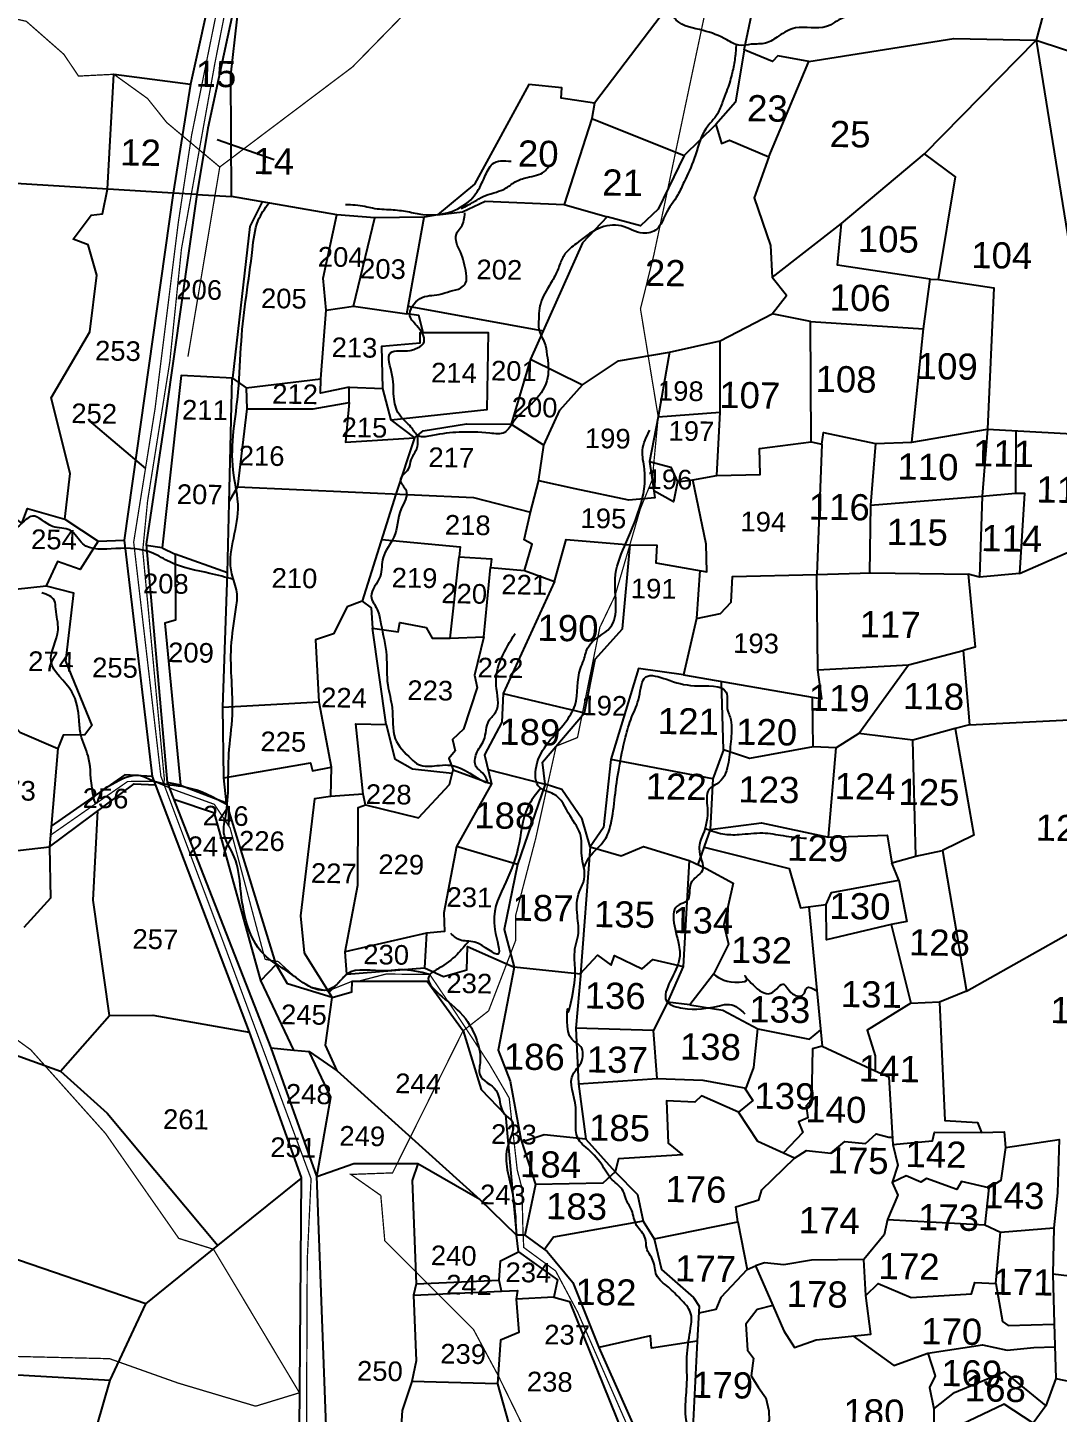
# Model space of a CAD drawing. Header units: feet. Extents: x 793020 to 798207, y 1563925 to 1571484.
# Drawn here: x 794729 to 795535, y 1568240 to 1569325 of the extents above; entities that cross this region are included whole.
import ezdxf
from ezdxf.enums import TextEntityAlignment as Align

# ---------------------------------------------------------------- set-up
doc = ezdxf.new("R2010")
doc.units = ezdxf.units.FT
doc.header["$LTSCALE"] = 15
doc.header["$MEASUREMENT"] = 0
doc.linetypes.add('HIDDEN2', pattern=[0.1875, 0.125, -0.0625])
for name, color, linetype in [('PLOT', 7, 'Continuous'), ('PLOT NO', 7, 'Continuous'), ('ROADS', 6, 'Continuous'), ('TANKS-STREAM', 4, 'Continuous'), ('text2', 7, 'Continuous')]:
    doc.layers.add(name, color=color, linetype=linetype)
doc.styles.get("Standard").update_dxf_attribs({"font": 'arial.ttf'})
doc.linetypes.add('DOTS', pattern='A,1e-06,-3,["●",Standard,S=3,R=0,X=-1.25,Y=-1.25],-3', length=6.000001)

msp = doc.modelspace()

# ---------------------------------------------------------------- linework, layer by layer
at = {"layer": 'PLOT', "lineweight": -2}
for points in [[(795578.1, 1569600.7), (795566.3, 1569511.1), (795555.8, 1569452.1), (795518.6, 1569314.9)], [(794928.4, 1569526.7), (794979.5, 1569537.6), (795241.4, 1569567.8), (795298.2, 1569573.5), (795240.7, 1569403.3), (795225, 1569334.2), (795172.8, 1569265.7), (795146.6, 1569269.6), (795147.3, 1569277.7), (795121.3, 1569280.2), (795078.8, 1569202.1), (795050, 1569178.2), (795039.4, 1569176.3), (795000.7, 1569175.9), (794971.2, 1569178.2), (794888.6, 1569192.4)], [(795290.1, 1569307.3), (795346.6, 1569575.5)], [(794611.8, 1569397.2), (794653.7, 1569412.5), (794825.7, 1569491.9), (794867.5, 1569510.4), (794909.9, 1569522), (794856.4, 1569280.5), (794842.9, 1569195), (794659.7, 1569206.4), (794582.9, 1569181.9)], [(794928.4, 1569526.7), (794898, 1569375.4), (794870.1, 1569246.1), (794861.4, 1569194.1), (794842.9, 1569195)], [(794861.4, 1569194.1), (794888.6, 1569192.4), (794888.2, 1569287.4), (794898, 1569375.4)], [(795340.6, 1569298.2), (795454.1, 1569316.1), (795518.6, 1569314.9)], [(795050, 1569178.2), (795069.4, 1569180.5), (795087.1, 1569188.9), (795149, 1569186.3), (795182.8, 1569176.6), (795163.3, 1569156.2), (795132.5, 1569087.4), (795122.6, 1569065.1), (795163.5, 1569044.9), (795191.7, 1569063.7), (795231.5, 1569070.5), (795271.3, 1569079.4), (795311.9, 1569100.7), (795323.1, 1569115.1), (795312, 1569129.1), (795366.2, 1569171.4), (795431.3, 1569225.9), (795518.6, 1569314.9), (795667.6, 1569265.9)], [(795242.9, 1569224.6), (795267.9, 1569248.9), (795272.3, 1569233.9), (795278.5, 1569236.6), (795309.4, 1569223.6), (795340.6, 1569298.2), (795316.4, 1569302.7), (795312.1, 1569298.3), (795290.1, 1569307.3), (795283.2, 1569266.3), (795267.9, 1569248.9)], [(795518.6, 1569314.9), (795551.9, 1569107.7), (795570.5, 1569005.3), (795585.5, 1568932.2), (795640.5, 1568933.3), (795649, 1568787.8), (795667.9, 1568685.1), (795673.8, 1568539.3), (795685.4, 1568474.8), (795729.5, 1568457.4), (795740.8, 1568327.1), (795745.6, 1568278.9), (795741.9, 1568236.8), (795732.8, 1568234.4), (795718.4, 1568185.7), (795749, 1568155.8), (795762.7, 1568147)], [(794791.5, 1569198.2), (794796.5, 1569288.2), (794856.4, 1569280.5)], [(795172.8, 1569265.7), (795170.6, 1569253.6), (795149, 1569186.3)], [(795170.6, 1569253.6), (795242.9, 1569224.6), (795222.6, 1569182.6), (795208.8, 1569169.5), (795182.8, 1569176.6)], [(795309.4, 1569223.6), (795297.8, 1569191.5), (795310.5, 1569154), (795312, 1569129.1)], [(795435.6, 1569127.8), (795442.1, 1569127.6), (795455.4, 1569207.9), (795431.3, 1569225.9)], [(794502, 1568965.9), (794555.4, 1568929), (794693.7, 1568959.7), (794724.4, 1568936.5), (794728.9, 1568948.3), (794758.2, 1568939.7), (794762.2, 1568975.5), (794747.4, 1569034.9), (794777.6, 1569086.6), (794783.1, 1569130.8), (794776.4, 1569154.7), (794764.5, 1569159), (794778.8, 1569178), (794787.6, 1569178.8), (794791.5, 1569198.2)], [(794842.9, 1569195), (794804.6, 1568923.3), (794826.6, 1568738.4), (794902.4, 1568538.1), (794943.2, 1568424.3), (794941.6, 1568226.4), (794960, 1568093.8), (795025.3, 1568083.9), (795059, 1568064), (795106.7, 1568056.7)], [(794912.5, 1569188.3), (794902.9, 1569169), (794889.3, 1569050.3), (794849.1, 1569052.3), (794834.4, 1568917.4), (794821.7, 1568919.3)], [(794861.4, 1569194.1), (794837.3, 1569023.1), (794821.9, 1568920.3), (794838.3, 1568733.5), (794919.5, 1568525.8), (794955.1, 1568425.4), (794964.1, 1568187.6), (794967.7, 1568092.7)], [(794900.2, 1569042.6), (794958.6, 1569049.8), (794962.6, 1569103.4), (794960.3, 1569128.6), (794971.2, 1569178.2)], [(794962.6, 1569103.4), (794984.1, 1569106.5), (795000.7, 1569175.9)], [(794984.1, 1569106.5), (795025.9, 1569100.6), (795039.4, 1569176.3)], [(795341.9, 1569094.7), (795430.5, 1569088.8), (795435.6, 1569127.8), (795363.1, 1569138.7), (795366.2, 1569171.4)], [(795442.1, 1569127.6), (795485.5, 1569121), (795480.4, 1569010.2), (795570.5, 1569005.3)], [(795038.7, 1569085.9), (795035.2, 1569099.3), (795025.9, 1569100.6)], [(795027, 1569106.7), (795132.5, 1569087.4)], [(795268.7, 1568974.1), (795302.4, 1568974.9), (795302.1, 1568995.1), (795342.4, 1569000.3), (795341.9, 1569094.7), (795311.9, 1569100.7)], [(795342.4, 1569000.3), (795350.8, 1568998.5), (795352.2, 1569007.7), (795392.8, 1568999.1), (795421.3, 1569000.2), (795430.5, 1569088.8)], [(794980.8, 1569043.2), (795007.2, 1569042.2), (795006.4, 1569075.4), (795036.3, 1569078), (795036.2, 1569085.9), (795089.5, 1569086), (795088.5, 1569025.4), (795013.7, 1569017.4), (795007.2, 1569042.2)], [(795118, 1568899.5), (795141.4, 1568890.9), (795150.6, 1568923.9), (795200.8, 1568919.8), (795221.5, 1568919.5), (795220.8, 1568905.6), (795260.8, 1568898.7), (795260.3, 1568920.2), (795249.7, 1568970.6), (795268.7, 1568974.1), (795271.1, 1569023.5), (795271.3, 1569079.4)], [(795231.5, 1569070.5), (795222.7, 1569019.9), (795271.1, 1569023.5)], [(795122.6, 1569065.1), (795107.6, 1569014.2)], [(794885.5, 1568897.8), (794887, 1568963.7), (794889, 1569050.3)], [(794889.3, 1569050.3), (794900.2, 1569042.6), (794900.6, 1569026.3), (794893.3, 1568965.1), (794886.8, 1568953.9)], [(794893.3, 1568965.1), (795078.2, 1568956.7), (795122.7, 1568945.2), (795129, 1568969.4), (795133.1, 1568997.9), (795145.6, 1569025.3), (795163.5, 1569044.9)], [(794900.6, 1569026.3), (794952.6, 1569026.2), (794980.8, 1569031.1), (794980.8, 1569043.2), (794958.4, 1569038.5), (794958.6, 1569049.8)], [(794980.8, 1569031.1), (794977.9, 1569000.1), (795031.8, 1569003.6), (795038.6, 1569009), (795072.5, 1569014.5), (795107.6, 1569014.2), (795133.1, 1568997.9)], [(795013.7, 1569017.4), (795031.8, 1569003.6)], [(795222.7, 1569019.9), (795216, 1568984.9), (795220.1, 1568956.5), (795199.8, 1568954.7), (795157.6, 1568963.7), (795129.1, 1568969.8)], [(795031.8, 1569003.6), (795017.3, 1568959.5)], [(795421.3, 1569000.2), (795480.4, 1569010.2)], [(795480.4, 1569010.2), (795476.4, 1568957.8), (795474.2, 1568894.5)], [(795502.8, 1569008.9), (795502.5, 1568960.2), (795509.5, 1568960.3), (795505.5, 1568897.3), (795585.5, 1568932.2)], [(795350.8, 1568998.5), (795346.9, 1568896.4)], [(795392.8, 1568999.1), (795388.8, 1568950.8), (795388.1, 1568897.9)], [(795216, 1568984.9), (795232.6, 1568980.5), (795237.9, 1568969), (795249.7, 1568970.6)], [(795237.9, 1568969), (795234.7, 1568953.5), (795219.3, 1568962)], [(795017.3, 1568959.5), (794991, 1568875.5), (794979.1, 1568871.3), (794968.5, 1568849.9), (794954.4, 1568845.4), (794956.9, 1568796.7), (794966.6, 1568746), (794966.2, 1568722.7), (794953.5, 1568720.7), (794942.6, 1568629.2), (794945.6, 1568600.3), (794967.3, 1568565.3), (794932.4, 1568575.9), (794923.6, 1568591), (794884.7, 1568717.7)], [(795388.8, 1568950.8), (795476.4, 1568957.8), (795502.5, 1568960.2)], [(794758.2, 1568939.7), (794784.1, 1568922.7), (794804.6, 1568923.3)], [(795006.2, 1568924), (795067.7, 1568918.2), (795066.8, 1568910.2), (795092.2, 1568908.7), (795091.5, 1568902), (795118, 1568899.5), (795124, 1568920.2), (795117.8, 1568923.6), (795122.7, 1568945.2)], [(794784.1, 1568922.7), (794770.1, 1568900.5), (794752.4, 1568906.7), (794743.4, 1568887.6), (794765, 1568882.1), (794758.5, 1568828.5), (794779.2, 1568778.3), (794773.8, 1568771), (794756.9, 1568770.7), (794752.7, 1568760.3), (794746.2, 1568683.1), (794812.3, 1568732.5), (794829.1, 1568731.7)], [(794834.4, 1568917.4), (794844.6, 1568912.4), (794844.7, 1568860.7), (794836.3, 1568858.5), (794848.6, 1568731.6), (794838.3, 1568733.5)], [(795089.4, 1568743.9), (795134.2, 1568732.4), (795132.1, 1568749.4), (795164.9, 1568788.1), (795173.4, 1568830.1), (795194.7, 1568854), (795200.8, 1568919.8)], [(794848.6, 1568731.6), (794884.7, 1568717.7), (794882.6, 1568737.2), (794881.7, 1568792.6), (794885.5, 1568897.8), (794844.6, 1568912.4)], [(794991, 1568875.5), (794998, 1568870.5), (794999.1, 1568854.4), (795019.1, 1568851.7), (795020.5, 1568858.9), (795040.9, 1568855.1), (795045.8, 1568846.6), (795059.9, 1568846.6), (795066.8, 1568910.2)], [(795059.9, 1568846.6), (795086.1, 1568847.8), (795091.5, 1568902)], [(795242.5, 1568817.9), (795350.7, 1568799), (795347.8, 1568821.9), (795346.9, 1568896.4)], [(795255.2, 1568899.6), (795252.8, 1568862), (795271.5, 1568866), (795279.9, 1568874.8), (795280.9, 1568894.9), (795346.9, 1568896.4), (795389.2, 1568897.9), (795465.4, 1568896.8)], [(795505.5, 1568897.3), (795474.2, 1568894.5), (795465.4, 1568896.8), (795470.9, 1568839.7), (795461.4, 1568837), (795466.4, 1568778.8), (795649, 1568787.8)], [(794702.9, 1568892.6), (794719.6, 1568884.9), (794743.4, 1568887.6)], [(794719.6, 1568884.9), (794708.6, 1568844.7), (794706.5, 1568791.2), (794722.8, 1568773.1), (794752.7, 1568760.3)], [(795141.4, 1568890.9), (795101.4, 1568803.4), (795100.2, 1568780.8), (795086.7, 1568755.2), (795092.1, 1568732.5)], [(795252.8, 1568862), (795242.5, 1568817.9), (795207.2, 1568823), (795185.6, 1568751.7), (795179.9, 1568698.4), (795169.5, 1568683.2), (795163.2, 1568705), (795147.2, 1568728), (795134.2, 1568732.4)], [(794991.8, 1568724.5), (794986, 1568779.5), (795009.6, 1568779.1), (794999.1, 1568854.4)], [(795086.1, 1568847.8), (795078.9, 1568817.7), (795080.9, 1568807.9), (795070.2, 1568775.3), (795061.6, 1568767.2), (795063.6, 1568758.5), (795058.7, 1568752.4), (795062.1, 1568743.4)], [(795347.8, 1568821.9), (795418.7, 1568825.7), (795461.4, 1568837)], [(795455.3, 1568775.8), (795422, 1568766.8), (795379.8, 1568772.1), (795418.7, 1568825.7)], [(795343.9, 1568761.5), (795294.1, 1568752.4), (795273.7, 1568759.2), (795272.3, 1568812.7)], [(794881.7, 1568792.6), (794956.9, 1568796.7)], [(795101.4, 1568803.4), (795164.9, 1568788.1)], [(795379.8, 1568772.1), (795362, 1568760.8), (795343.9, 1568761.5), (795343.4, 1568800.3)], [(795009.6, 1568779.1), (795016.5, 1568752.1), (795030.2, 1568744.2), (795061.5, 1568741)], [(795466.4, 1568778.8), (795455.3, 1568775.8), (795469.9, 1568692.4), (795445.4, 1568680.3), (795464.2, 1568570.3), (795667.9, 1568685.1)], [(795356.1, 1568690.9), (795401.9, 1568692.3), (795405.6, 1568670.6), (795424.5, 1568676), (795422, 1568766.8)], [(795273.7, 1568759.2), (795265.5, 1568736.6), (795185.6, 1568751.7)], [(795263.5, 1568696.7), (795303.5, 1568702), (795356.1, 1568690.9), (795362, 1568760.8)], [(794882.6, 1568737.2), (794950.5, 1568749.1), (794951.9, 1568742.8), (794966.7, 1568745.6)], [(794993.4, 1568716.1), (795035, 1568705.9), (795059.3, 1568732.1), (795062.1, 1568743.4), (795092.1, 1568732.5), (795064.8, 1568683.4), (795054.8, 1568631.6), (795055.4, 1568616.9), (795041.3, 1568615.7), (795039.8, 1568588.5)], [(794826.6, 1568738.4), (794805.2, 1568739.6), (794747.5, 1568699.3)], [(795134.2, 1568732.4), (795112.5, 1568669.3), (795064.8, 1568683.4)], [(795265.5, 1568736.6), (795263.5, 1568696.7), (795253.6, 1568669.4)], [(794919.5, 1568525.8), (794937.4, 1568524.1), (794911.5, 1568578.6), (794875.2, 1568709.6), (794843.5, 1568720.2)], [(794978.9, 1568583.5), (794977.7, 1568600.9), (794987.5, 1568653.3), (794987.7, 1568714), (794993.4, 1568716.1), (794991.8, 1568724.5), (794966.2, 1568722.7)], [(794754.7, 1568507.5), (794793, 1568551.2), (794780.2, 1568641.5), (794783.9, 1568711.3)], [(794707.1, 1568678.9), (794746.2, 1568683.1), (794746.9, 1568643.1), (794725.9, 1568620.1)], [(795169.5, 1568683.2), (795161.9, 1568583.4), (795110, 1568589)], [(795169.5, 1568683.2), (795193.8, 1568676.3), (795211.2, 1568683.4), (795247, 1568672.5), (795260.3, 1568666.3), (795281.5, 1568654.7), (795274.2, 1568622.1), (795277.8, 1568606.9), (795265.9, 1568583.6), (795247.4, 1568559.4), (795229.9, 1568561.5), (795218.9, 1568539.4), (795158.3, 1568541.1)], [(795258.6, 1568683), (795325.1, 1568666.2), (795334, 1568635.5), (795354.2, 1568638.1), (795358.3, 1568647.4), (795411, 1568657), (795405.6, 1568670.6)], [(795424.5, 1568676), (795445.4, 1568680.3)], [(795112.5, 1568669.3), (795102.1, 1568618.6), (795110, 1568589)], [(795247, 1568672.5), (795242.2, 1568589.4), (795229.9, 1568561.5)], [(795411, 1568657), (795417.3, 1568624.8), (795405.1, 1568622.4), (795354.4, 1568610.4), (795354.2, 1568638.1)], [(795340.6, 1568636.3), (795351.1, 1568527.1), (795392.5, 1568507.9)], [(795405.1, 1568622.4), (795420.5, 1568560.8), (795442.9, 1568561.8)], [(795041.3, 1568615.7), (794977.7, 1568600.9)], [(794964.9, 1568569.1), (794978.9, 1568583.5), (795039.8, 1568588.5), (795054.7, 1568581.6), (795072.9, 1568586.9), (795073.5, 1568605.1), (795110, 1568589), (795097.5, 1568523.9), (795106.7, 1568499.8), (795115.1, 1568454.4), (795126.6, 1568418.9), (795118.3, 1568379.1), (795111.7, 1568379), (795083, 1568407), (795034.4, 1568435.1), (794984.5, 1568435.1), (794955.3, 1568424.8), (794966.4, 1568487.1), (794949.4, 1568523)], [(794911.5, 1568578.6), (794923.6, 1568591)], [(795161.9, 1568584.1), (795175.2, 1568598.3), (795185.8, 1568590.5), (795188.6, 1568598.1), (795210.1, 1568587.8), (795218.6, 1568595), (795242.2, 1568589.4)], [(795162, 1568585), (795158.3, 1568541.1), (795160.2, 1568497.6), (795166.1, 1568454.2), (795133.3, 1568457.6), (795115.9, 1568452)], [(794967.3, 1568565.3), (794982.7, 1568569.7), (794983.2, 1568578), (795041.8, 1568578), (795069.9, 1568539.1), (795084.2, 1568493.1), (795103, 1568473.3), (795111.7, 1568379)], [(795464.2, 1568570.3), (795442.9, 1568561.5), (795447.1, 1568468.9), (795472.8, 1568467.3), (795475.8, 1568459.5), (795493.6, 1568460.1), (795494.5, 1568447.7), (795536.5, 1568454), (795535.4, 1568412.2), (795532.5, 1568384.8), (795531.6, 1568348.7), (795532.7, 1568309.9), (795534.1, 1568266.9), (795590.7, 1568255.1), (795609.6, 1568251.6), (795632.1, 1568336.7), (795531.6, 1568348.7)], [(794937.4, 1568524.1), (794949.4, 1568523), (794971.3, 1568507.7), (794962.1, 1568527.9), (794967.3, 1568565.3)], [(795247.4, 1568559.4), (795273.4, 1568555.2), (795300.6, 1568540.6), (795341.2, 1568532.7), (795349.9, 1568539.8)], [(795420.5, 1568560.8), (795386.2, 1568539.6), (795392.6, 1568519.6), (795392.5, 1568507.9), (795403.3, 1568503.2), (795406.4, 1568450.1), (795437.4, 1568453.1), (795438.9, 1568459.7), (795475.8, 1568459.5)], [(794793, 1568551.2), (794826.9, 1568551.4), (794902.4, 1568538.1)], [(794511.4, 1568540.6), (794544, 1568530.8), (794573.6, 1568535.1), (794716.3, 1568521.4), (794754.7, 1568507.5), (794791.3, 1568474.6), (794878, 1568371)], [(795160.2, 1568497.6), (795222, 1568501.8), (795218.9, 1568539.4)], [(795221.5, 1568501.7), (795257.6, 1568500.6), (795288.7, 1568494.8), (795291.6, 1568494.2), (795297.5, 1568510.5), (795300.6, 1568540.6)], [(795351.1, 1568527.1), (795343.6, 1568525.1), (795342.6, 1568485), (795338.5, 1568480.3), (795339.9, 1568471.1), (795332.5, 1568468), (795336, 1568459.5), (795320.6, 1568443.3)], [(794971.3, 1568507.7), (795083, 1568407)], [(795290.2, 1568494.5), (795296.8, 1568484.6), (795285.5, 1568475.4), (795256.5, 1568488.2), (795251.5, 1568483.3), (795229.1, 1568484.2), (795230.4, 1568451.3), (795241.7, 1568442), (795191.6, 1568439), (795189, 1568428.8)], [(795219.5, 1568376.3), (795285.1, 1568389.6), (795283.5, 1568401.4), (795301.5, 1568406.8), (795303.8, 1568414.5), (795329.5, 1568439.3), (795300.7, 1568452.4), (795285.5, 1568475.4)], [(795166.1, 1568454.2), (795189, 1568428.8), (795179.3, 1568419.9), (795126.6, 1568418.9)], [(795329.5, 1568439.3), (795338.8, 1568445.5), (795357.8, 1568443.4), (795368.7, 1568452.6), (795385, 1568450.9), (795393.4, 1568458.6), (795403.2, 1568455.8), (795406.1, 1568456)], [(795406.4, 1568450.1), (795410.4, 1568433.9), (795405.9, 1568420.5), (795410.3, 1568410.5), (795402.2, 1568391.5), (795478.5, 1568387.1)], [(795494.5, 1568447.7), (795491, 1568422), (795481.6, 1568416.1), (795478.5, 1568387.1), (795490.6, 1568381.5), (795532.5, 1568384.8)], [(795034.4, 1568435.1), (795030, 1568422), (795033.3, 1568341.1), (795098.1, 1568344), (795099.1, 1568358.9), (795113.4, 1568366.1), (795111.7, 1568379)], [(795189, 1568428.8), (795206.6, 1568410.9), (795210.8, 1568390), (795140.8, 1568377.5), (795133.7, 1568367.8)], [(794960, 1568093.8), (794912.6, 1568095.3), (794802.1, 1568167.6), (794778.3, 1568212.1), (794793.6, 1568265.5), (794821.5, 1568325.4), (794878, 1568371), (794943.2, 1568423.5)], [(795481.6, 1568416.1), (795460.2, 1568421.2), (795456.6, 1568415), (795432.8, 1568423.4), (795428.2, 1568420.6), (795416.8, 1568425.6), (795405.9, 1568420.5)], [(794821.5, 1568325.4), (794694.9, 1568368.7), (794508.2, 1568403.3)], [(795210.8, 1568390), (795219.5, 1568376.3), (795225.4, 1568352.2), (795250.4, 1568330.3), (795254.7, 1568323.5), (795253.3, 1568296), (795217.5, 1568290.6), (795216.7, 1568300.4), (795176.2, 1568291.2)], [(795285.1, 1568389.6), (795292.4, 1568352.3), (795271.8, 1568330.4), (795267.8, 1568320.9), (795254.5, 1568318.1)], [(795402.2, 1568391.5), (795399.6, 1568379.3), (795383.6, 1568360.1), (795342.8, 1568359.5), (795321, 1568355.8), (795306, 1568357.5), (795298.9, 1568355.1)], [(795118.3, 1568379.1), (795135.7, 1568366.4), (795155.8, 1568342), (795176.2, 1568291.2), (795216.3, 1568200.9), (795242.9, 1568166.1), (795260.7, 1568152.8), (795262, 1568132.9), (795269.7, 1568120.8), (795267, 1568094.8)], [(795487, 1568341.3), (795490.6, 1568381.5)], [(795113.4, 1568366.1), (795143.8, 1568344.2), (795140.9, 1568330.6), (795111.6, 1568328.9)], [(795292.4, 1568352.3), (795298.9, 1568355.1), (795312.5, 1568324), (795300.2, 1568320.8), (795291.3, 1568309.5), (795292.5, 1568289), (795297.2, 1568282.8), (795295.4, 1568269.1), (795301.3, 1568259.8), (795307, 1568251.8), (795309.4, 1568241.6), (795309.7, 1568233.8), (795303.4, 1568224.4)], [(795312.5, 1568324), (795321, 1568304.1), (795329.5, 1568291.2), (795346.4, 1568297.1), (795389.2, 1568301.7), (795385.2, 1568332), (795383.6, 1568360.1)], [(795033.3, 1568341.1), (795031.2, 1568332.1), (795099.9, 1568335.3), (795098.1, 1568344)], [(795385.2, 1568332), (795395, 1568341.3), (795420.8, 1568330.2), (795468, 1568333.2), (795470.7, 1568342), (795487, 1568341.3), (795492.2, 1568311.4), (795496.7, 1568308.4), (795532.8, 1568309.5)], [(795031.2, 1568332.1), (795033.2, 1568280.7), (795029.8, 1568264.5), (795022.2, 1568241.8), (795017.6, 1568167.1)], [(795099.9, 1568335.3), (795112.6, 1568335.8), (795111.6, 1568328.9), (795113.6, 1568303), (795099.2, 1568296.9), (795096.9, 1568262.8), (795029.8, 1568264.5)], [(795140.9, 1568330.6), (795153.3, 1568327.1), (795195.5, 1568222.6)], [(795375.2, 1568300.2), (795407.3, 1568277.1), (795433.9, 1568286.6), (795476.6, 1568293.2), (795496, 1568289.2), (795516.8, 1568291.2), (795533.3, 1568291.7)], [(794506.9, 1568292), (794537.7, 1568291.6), (794643.9, 1568274.2), (794793.6, 1568265.5)], [(795253.3, 1568296), (795249.8, 1568228.3), (795265.5, 1568215.4), (795303.4, 1568224.4), (795318.6, 1568192.8), (795309.6, 1568183.1), (795262.8, 1568167.3), (795242.9, 1568166.1)], [(795433.9, 1568286.6), (795439.5, 1568268.9), (795435, 1568259.9), (795438.4, 1568243.2), (795438.6, 1568211.6), (795338.8, 1568209.1), (795318.6, 1568192.8)], [(795438.4, 1568243.2), (795454.8, 1568255.8), (795493.5, 1568272.1), (795526.3, 1568245.4)], [(795534.1, 1568266.9), (795526.3, 1568245.4), (795516.3, 1568231.8), (795509.5, 1568214.5), (795523.7, 1568215), (795519, 1568192.8), (795523.6, 1568179.1), (795541.1, 1568180.6), (795535, 1568161), (795557.1, 1568137.2), (795558.3, 1568109.8), (795546.9, 1568106.7), (795546.9, 1568090.7), (795518.6, 1568088.5), (795518.8, 1568080.1)], [(795096.9, 1568262.8), (795107.5, 1568224.5)], [(795516.3, 1568231.8), (795493.6, 1568246.8), (795454.7, 1568228.2), (795475.9, 1568229.1)]]:
    msp.add_lwpolyline(points, dxfattribs=at)
at = {"layer": 'ROADS', "linetype": 'HIDDEN2', "lineweight": -2, "ltscale": 10, "const_width": 1}
for points in [[(794963.8, 1568086.5), (794957.5, 1568157.1), (794947.3, 1568218.8), (794947.9, 1568359.6), (794950.9, 1568423.3), (794881.7, 1568609.8), (794833.3, 1568738.6), (794812, 1568921.8), (794828.8, 1569026.7), (794847, 1569172.6), (794857.4, 1569240.7), (794900.4, 1569452.6), (794935.6, 1569607.3), (794991.3, 1569814.4), (794994.4, 1569841.1)], [(794999.4, 1569843.7), (794985.2, 1569772.6), (794957.4, 1569669.4), (794939.8, 1569598.5), (794917.3, 1569502.3), (794899.5, 1569417.6), (794875.6, 1569296.9), (794849.4, 1569151.3), (794840.3, 1569063.1), (794822.9, 1568954.1), (794819.1, 1568915.2), (794836, 1568736.5), (794835.7, 1568732.2)], [(794646.9, 1569422.7), (794642.3, 1569391.6), (794670, 1569364.5), (794685.3, 1569357.3), (794694.4, 1569337.1), (794727.9, 1569329.7), (794757.4, 1569303.8), (794768.8, 1569286.8), (794796.5, 1569288.2), (794822.9, 1569269.2), (794837.9, 1569250.4), (794879.4, 1569215.6)], [(794747, 1568692.4), (794782.7, 1568717.3), (794807.3, 1568734.4), (794828, 1568734.5), (794843, 1568728.2), (794875.2, 1568716.5), (794887.5, 1568698), (794914.9, 1568595.1)], [(794914.9, 1568595.1), (794925.2, 1568593.4), (794940, 1568579.8), (794949.6, 1568573.7), (794964.2, 1568570.4), (794983.2, 1568578), (794988, 1568578), (795009.6, 1568583.6), (795043.8, 1568583.3), (795062.6, 1568555.5), (795090.5, 1568513.1), (795106, 1568486.6), (795112.3, 1568430.2), (795116, 1568416), (795116.8, 1568382.4), (795117.4, 1568369.5), (795142.4, 1568351.1), (795159.6, 1568318.9), (795195.7, 1568236.5), (795211.8, 1568199.8), (795224.9, 1568173.4)]]:
    msp.add_lwpolyline(points, dxfattribs=at)
at = {"layer": 'ROADS', "linetype": 'DOTS', "lineweight": -2, "ltscale": 0.15, "const_width": 1, "elevation": -2.1}
msp.add_lwpolyline([(794854.5, 1569067.1), (794879.4, 1569215.6), (794983.4, 1569294), (795132, 1569446), (795236.6, 1569536.2)], dxfattribs=at)
at = {"layer": 'ROADS', "linetype": 'DOTS', "lineweight": -2, "ltscale": 0.15, "const_width": 1}
for points in [[(795148.7, 1568164.4), (795097.4, 1568269.2), (795078.1, 1568305.2), (795008.6, 1568374.8), (795005.5, 1568410.2), (794982, 1568426.7), (795014.7, 1568427.9), (795041.1, 1568481), (795069.9, 1568539.1), (795089.9, 1568554.8), (795111, 1568609.7), (795111, 1568629.2), (795117.2, 1568653.1), (795126.7, 1568689.5), (795142.8, 1568762.1), (795159.5, 1568768.8), (795165.4, 1568797.9), (795177, 1568855.1), (795188.9, 1568879.9), (795208.7, 1568947.9), (795218, 1568970.7), (795222.7, 1569019.9), (795208.8, 1569104.5), (795219.3, 1569146.9), (795230.2, 1569198.4), (795244, 1569263.8), (795266, 1569367.8)], [(794705, 1568284.5), (794793.1, 1568282.4), (794846.8, 1568263.3), (794907.5, 1568245.2), (794941.8, 1568255.7), (794897, 1568330.6), (794874.5, 1568368.1), (794847.3, 1568376.6), (794790, 1568458.7), (794731.4, 1568524.3), (794682.4, 1568559.8)]]:
    msp.add_lwpolyline(points, dxfattribs=at)
at = {"layer": 'TANKS-STREAM', "lineweight": -2}
for points in [[(795775, 1569357.1, -2.1), (795763.8, 1569351, -2.1), (795752, 1569347.7, -2.1), (795731.8, 1569343.9, -2.1), (795721.3, 1569342.4, -2.1), (795704.8, 1569346.5, -2.1), (795679.9, 1569354.6, -2.1), (795650.3, 1569345.1, -2.1), (795622.3, 1569340.1, -2.1), (795609.3, 1569347.2, -2.1), (795564.3, 1569350.7, -2.1), (795538.9, 1569353.6, -2.1), (795525.5, 1569351.4, -2.1), (795510.4, 1569345.9, -2.1), (795497.1, 1569345, -2.1), (795482.4, 1569345.6, -2.1), (795453.1, 1569343.4, -2.1), (795429.2, 1569340.7, -2.1), (795420, 1569344.9, -2.1), (795395.4, 1569339.5, -2.1), (795391.7, 1569334.1, -2.1), (795382.5, 1569333.2, -2.1), (795367.5, 1569332.4, -2.1), (795354.4, 1569325.5, -2.1), (795330.2, 1569324.5, -2.1), (795317.1, 1569318.2, -2.1), (795306.8, 1569312.6, -2.1), (795295.5, 1569311.7, -2.1), (795285.9, 1569310.9, -2.1), (795276.5, 1569315.1, -2.1), (795257.8, 1569322.5, -2.1), (795236.8, 1569330.7, -2.1), (795234.8, 1569333.1, -2.1), (795228.4, 1569340, -2.1), (795208.6, 1569341, -2.1), (795204.6, 1569342.5, -2.1), (795196.2, 1569349.8, -2.1), (795189.4, 1569353.6, -2.1), (795180.9, 1569355.4, -2.1), (795174.1, 1569359.3, -2.1), (795161.9, 1569363.2, -2.1)], [(795283.7, 1569310.7, -2.1), (795282.6, 1569299.5, -2.1), (795280.3, 1569288, -2.1), (795276.2, 1569274.8, -2.1), (795273.1, 1569266.7, -2.1), (795269.1, 1569257.3, -2.1), (795259.9, 1569245.4, -2.1), (795250.9, 1569222.2, -2.1), (795242.9, 1569203.9, -2.1), (795238, 1569193.7, -2.1), (795228.3, 1569178.4, -2.1), (795221.7, 1569167, -2.1), (795210.9, 1569163.7, -2.1), (795193.8, 1569169.5, -2.1), (795175.8, 1569167.3, -2.1), (795158.4, 1569155.5, -2.1), (795149.7, 1569147.5, -2.1), (795145.7, 1569139.4, -2.1), (795141.7, 1569130.1, -2.1), (795136, 1569120.3, -2.1), (795129.7, 1569105, -2.1), (795129.1, 1569096.6, -2.1), (795129.4, 1569088, -2.1), (795133.6, 1569078, -2.1), (795135.6, 1569068.6, -2.1), (795136.1, 1569050.6, -2.1), (795126, 1569032.7, -2.1), (795109.8, 1569016.7, -2.1), (795102.4, 1569007.8, -2.1), (795090.8, 1569007.1, -2.1), (795066.8, 1569007.9, -2.1), (795046.1, 1569005.3, -2.1), (795034.9, 1569005.1, -2.1), (795029.1, 1569011.9, -2.1), (795020.8, 1569020.5, -2.1), (795015.9, 1569033.7, -2.1), (795014.5, 1569052.3, -2.1), (795013.1, 1569070.2, -2.1), (795028.4, 1569071.9, -2.1), (795032.3, 1569073.1, -2.1), (795038.9, 1569077.4, -2.1), (795034.8, 1569090, -2.1), (795028.3, 1569099, -2.1), (795036.2, 1569112.6, -2.1), (795051.2, 1569115.8, -2.1), (795059.9, 1569118.3, -2.1), (795068.2, 1569121, -2.1), (795071.9, 1569124.6, -2.1), (795072.3, 1569132.2, -2.1), (795067.8, 1569149.1, -2.1), (795064.4, 1569157.8, -2.1), (795065.3, 1569164.5, -2.1), (795068.4, 1569168.7, -2.1), (795071.4, 1569179.6, -2.1)], [(794977.8, 1569186.3, -2.1), (794993.1, 1569184.8, -2.1), (794998.9, 1569183.5, -2.1), (795013.6, 1569182.2, -2.1), (795026.5, 1569180.7, -2.1), (795038.4, 1569178.4, -2.1), (795075.9, 1569190, -2.1), (795084.7, 1569203.1, -2.1), (795089.5, 1569213.4, -2.1), (795092.9, 1569218, -2.1), (795107.6, 1569220.1, -2.1)], [(795068.5, 1569183.2, -2.1), (795074, 1569185.9, -2.1), (795087.5, 1569193.2, -2.1), (795096.1, 1569196, -2.1), (795102.6, 1569198.6, -2.1), (795110.7, 1569203.9, -2.1), (795120.2, 1569207.5, -2.1), (795133.6, 1569212.1, -2.1), (795136.8, 1569215.8, -2.1)], [(795043.8, 1568583.3), (795020.5, 1568586.9), (795009.4, 1568586), (794978.9, 1568583.5), (794971.9, 1568576.3), (794963.6, 1568571.2), (794944.8, 1568576.7), (794937, 1568582.5), (794913.8, 1568599.2), (794895.7, 1568650.3, -2.1), (794890.8, 1568675.3, -2.1), (794882.7, 1568694.2, -2.1), (794884.1, 1568707.5, -2.1), (794886.6, 1568755.9, -2.1), (794889.3, 1568786.5, -2.1), (794888.4, 1568839.8, -2.1), (794892.1, 1568869.2, -2.1), (794892.8, 1568882.8, -2.1), (794888.8, 1568897, -2.1), (794893.8, 1568947.7, -2.1), (794889.9, 1568978.2, -2.1), (794893.9, 1569039.5, -2.1), (794896.3, 1569079.3, -2.1), (794905, 1569150.9, -2.1), (794909.5, 1569173.6, -2.1), (794917.8, 1569187.4)], [(795034.2, 1569005.5, -2.1), (795033.2, 1568994.1, -2.1), (795029.1, 1568986.4, -2.1), (795026.8, 1568979, -2.1), (795020.8, 1568970.2), (795025.3, 1568962.3, -2.1), (795021.4, 1568947.9, -2.1), (795015.7, 1568925.6, -2.1), (795007.3, 1568909.9, -2.1), (795004.9, 1568894.8, -2.1), (794998, 1568879.5, -2.1), (795002.6, 1568869.2, -2.1), (795005.6, 1568857.9, -2.1), (795009.9, 1568833, -2.1), (795010.9, 1568810, -2.1), (795014.4, 1568792.1, -2.1), (795016.8, 1568767.9, -2.1), (795029.2, 1568752.2, -2.1), (795035, 1568747.7, -2.1), (795049.3, 1568746.8, -2.1), (795067.8, 1568744.8, -2.1), (795089.1, 1568734.7, -2.1), (795085.3, 1568740.8, -2.1), (795080.2, 1568746, -2.1), (795080.4, 1568756.3, -2.1), (795086.2, 1568766.7, -2.1), (795090.4, 1568782.3, -2.1), (795095.6, 1568788.9, -2.1), (795095.9, 1568809.6, -2.1), (795110.7, 1568850.4, -2.1)], [(795335.9, 1568052.5, -2.1), (795333.4, 1568067.8, -2.1), (795322.2, 1568083.7, -2.1), (795316.5, 1568123, -2.1), (795316.5, 1568149.6, -2.1), (795326.3, 1568170.2, -2.1), (795320.8, 1568185.9, -2.1), (795307.2, 1568203.5, -2.1), (795300, 1568217.9, -2.1), (795276, 1568212.8, -2.1), (795260.9, 1568211.9, -2.1), (795247.4, 1568225.5, -2.1), (795245.2, 1568263.4, -2.1), (795245.3, 1568286.5, -2.1), (795248.1, 1568306.3, -2.1), (795248.1, 1568318.2, -2.1), (795240, 1568329.3, -2.1), (795230.7, 1568338.3, -2.1), (795221.4, 1568347.8, -2.1), (795218.6, 1568359.4, -2.1), (795213.7, 1568368.9, -2.1), (795212.6, 1568376.8, -2.1), (795205.8, 1568386.8, -2.1), (795202, 1568398.5, -2.1), (795197.7, 1568407, -2.1), (795195.3, 1568413.5, -2.1), (795186.7, 1568422.5, -2.1), (795178.2, 1568434.7, -2.1), (795166, 1568448.1, -2.1), (795161.3, 1568452.5, -2.1), (795158.1, 1568479, -2.1), (795156, 1568505.3, -2.1), (795162.3, 1568514.2, -2.1), (795162.1, 1568526.7, -2.1), (795153.3, 1568535.3, -2.1), (795152, 1568555.1, -2.1), (795152, 1568554.6, -2.1), (795155.2, 1568565.5, -2.1), (795157.6, 1568588.6, -2.1), (795157.9, 1568605.4, -2.1), (795160, 1568613.7, -2.1), (795159.4, 1568629.3, -2.1), (795161, 1568648.4, -2.1), (795164.8, 1568657.9, -2.1), (795162.8, 1568676.4, -2.1), (795162.2, 1568691.5, -2.1), (795153.7, 1568707.5, -2.1), (795140.8, 1568724.6, -2.1), (795130, 1568729.6, -2.1), (795127.3, 1568746.4, -2.1), (795149.9, 1568780.6, -2.1), (795157.6, 1568794.2, -2.1), (795161.8, 1568822.9, -2.1), (795164.4, 1568829.4, -2.1), (795168, 1568839.9, -2.1), (795185.1, 1568854.9, -2.1), (795189, 1568893.2, -2.1), (795196.2, 1568918.5, -2.1), (795211.9, 1568979.1, -2.1), (795210.4, 1568993.8, -2.1), (795216.2, 1569009.6, -2.1)], [(794890.1, 1568892.7, -2.1), (794871.7, 1568897.3, -2.1), (794840.3, 1568906.3, -2.1), (794826.9, 1568913.2, -2.1), (794798, 1568916.8, -2.1), (794772.1, 1568920.6, -2.1), (794762.2, 1568931.1, -2.1), (794748.5, 1568934.1, -2.1), (794732.9, 1568942.2, -2.1), (794722.3, 1568934.7, -2.1), (794700.1, 1568925.1, -2.1)], [(794885.2, 1568716.1, -2), (794853.2, 1568729.8), (794828, 1568734.5), (794815.9, 1568739), (794792.3, 1568730.6), (794787.5, 1568727.3), (794782.7, 1568717.3), (794779.4, 1568729.1, -2.1), (794776.3, 1568754.4, -2.1), (794770.7, 1568771), (794769.3, 1568782.3, -2.1), (794763.6, 1568804.6, -2.1), (794747.3, 1568828.4, -2.1), (794752.8, 1568853.2, -2.1), (794751, 1568869.5, -2.1), (794750.1, 1568875.9, -2.1), (794740, 1568882.1, -2.1)], [(795164.5, 1568666.8, -2.1), (795168.9, 1568675.3), (795180.7, 1568688.6, -2.1), (795185.6, 1568700.8, -2.1), (795188.8, 1568722.6, -2.1), (795192, 1568744.8, -2.1), (795197.1, 1568769, -2.1), (795201.9, 1568784.6, -2.1), (795207.8, 1568800.7, -2.1), (795213, 1568816.3, -2.1), (795229.2, 1568814.4, -2.1), (795251.1, 1568809.4, -2.1), (795275.9, 1568804.3, -2.1), (795277.2, 1568789.4, -2.1), (795278.2, 1568786.8, -2.1), (795279.5, 1568782.6, -2.1), (795279.5, 1568765.6, -2.1), (795277.7, 1568749.3, -2.1), (795270.5, 1568733.9, -2.1), (795262.3, 1568728, -2.1), (795261.2, 1568713.5, -2.1), (795257.7, 1568692.9, -2.1), (795254.7, 1568681.9, -2.1), (795257, 1568664.5, -2.1), (795248.3, 1568654.7, -2.1), (795245.2, 1568640.7), (795239.1, 1568637.9, -2.1), (795239.2, 1568604.3, -2.1), (795238.9, 1568593.8, -2.1), (795229.9, 1568561.5), (795241.9, 1568556.9, -2.1), (795270.6, 1568558.8, -2.1), (795278.6, 1568559.8, -2.1), (795290.6, 1568552.4, -2.1)], [(795130.7, 1568729.1, -2.1), (795120.5, 1568714.3, -2.1), (795112.9, 1568681.9, -2.1), (795101.7, 1568652.1, -2.1), (795094.8, 1568618.5, -2.1), (795097.4, 1568599.2, -2.1), (795079.1, 1568608.5, -2.1), (795067.4, 1568610.3, -2.1), (795060.4, 1568615.4, -2.1)], [(795259.4, 1568697.8, -2), (795273.2, 1568693.4, -2.1), (795286.1, 1568692.9, -2.1), (795304.5, 1568694.1, -2.1), (795320.5, 1568692, -2.1), (795338.9, 1568689.9, -2.1)], [(795074.4, 1568609.3, -2.1), (795065.2, 1568599, -2.1), (795051, 1568588.1, -2.1), (795043.9, 1568583.2), (795067.4, 1568553.7, -2.1), (795079.8, 1568533.8, -2.1), (795083.3, 1568515.5, -2.1), (795083.1, 1568504.7, -2.1), (795095.8, 1568492.5, -2.1), (795102.2, 1568474.1), (795108, 1568468.6), (795105.1, 1568449.7), (795108.6, 1568412), (795111.4, 1568382.5)], [(795265.9, 1568583.6), (795286.1, 1568577.2, -2.1), (795292.1, 1568579.8, -2.1), (795291.3, 1568581.1, -2.1), (795308.9, 1568568.2, -2.1), (795320.2, 1568575.8, -2.1), (795327.8, 1568568.2, -2.1), (795336.3, 1568567.5, -2.1), (795339, 1568572.7, -2.1), (795346.9, 1568570.2)]]:
    msp.add_spline(points, degree=3, dxfattribs=at)
at = {"layer": 'text2', "lineweight": -2}
for points in [[(794922.1, 1569221.3), (794877.5, 1569236.8)], [(794777, 1569017.2), (794821.3, 1568979.6)]]:
    msp.add_lwpolyline(points, dxfattribs=at)

# ---------------------------------------------------------------- texts
at = {"layer": 'PLOT NO', "lineweight": -2}
for s, height, p in [('15', 20.51, (794876.5, 1569288.5, -2.1)), ('23', 20.51, (795308.2, 1569261.5, -2.1)), ('25', 20.51, (795373, 1569241.3, -2.1)), ('12', 20.51, (794817.4, 1569226.9, -2.1)), ('14', 20.51, (794921.7, 1569220.1, -2.1)), ('20', 20.51, (795128.8, 1569226, -2.1)), ('21', 20.51, (795194.8, 1569203.3, -2.1)), ('105', 20.51, (795402.9, 1569159.1, -2.1)), ('204', 15.38, (794974.1, 1569145.1, -2.1)), ('104', 20.51, (795491.7, 1569146.4, -2.1)), ('203', 15.38, (795007.2, 1569135.8, -2.1)), ('202', 15.38, (795098.3, 1569135.2, -2.1)), ('22', 20.51, (795228.2, 1569132.6, -2.1)), ('206', 15.38, (794863.3, 1569119.5, -2.1)), ('205', 15.38, (794929.6, 1569112.6, -2.1)), ('106', 20.51, (795380.9, 1569113.1, -2.1)), ('253', 15.38, (794799.7, 1569071.6, -2.1)), ('213', 15.38, (794984.9, 1569074.2, -2.1)), ('109', 20.51, (795449, 1569059.5, -2.1)), ('214', 15.38, (795062.8, 1569054.4, -2.1)), ('201', 15.38, (795109.7, 1569055.9, -2.1)), ('108', 20.51, (795369.8, 1569049.4, -2.1)), ('212', 15.38, (794938.4, 1569037.8, -2.1)), ('198', 15.38, (795240.4, 1569040.2, -2.1)), ('107', 20.51, (795294.4, 1569036.9, -2.1)), ('200', 15.38, (795125.9, 1569027.4, -2.1)), ('252', 15.38, (794781.1, 1569022.5, -2.1)), ('211', 15.38, (794867.8, 1569025.3, -2.1)), ('215', 15.38, (794992.7, 1569011.6, -2.1)), ('197', 15.38, (795248.7, 1569008.8, -2.1)), ('199', 15.38, (795183.2, 1569003, -2.1)), ('111', 20.51, (795493, 1568991.2, -2.1)), ('216', 15.38, (794912.2, 1568989.4, -2.1)), ('217', 15.38, (795060.7, 1568988.1, -2.1)), ('110', 20.51, (795433.9, 1568980.8, -2.1)), ('196', 15.38, (795231.5, 1568971, -2.1)), ('112', 20.51, (795542.7, 1568962.8, -2.1)), ('207', 15.38, (794863.7, 1568959.2, -2.1)), ('116', 20.51, (795364.5, 1568949.4, -2.1)), ('195', 15.38, (795179.8, 1568940.4, -2.1)), ('218', 15.38, (795073.6, 1568935.2, -2.1)), ('194', 15.38, (795305, 1568937.8, -2.1)), ('115', 20.51, (795425.6, 1568929.6, -2.1)), ('254', 15.38, (794749.6, 1568923.9, -2.1)), ('114', 20.51, (795499.5, 1568924.7, -2.1)), ('208', 15.38, (794837.2, 1568889.3, -2.1)), ('210', 15.38, (794937.9, 1568893.6, -2.1)), ('219', 15.38, (795031.9, 1568893.8, -2.1)), ('221', 15.38, (795117.8, 1568888.5, -2.1)), ('191', 15.38, (795219.2, 1568885.4, -2.1)), ('220', 15.38, (795070.8, 1568881.5, -2.1)), ('190', 20.51, (795152.1, 1568854.5, -2.1)), ('117', 20.51, (795404.4, 1568857.3, -2.1)), ('193', 15.38, (795299.3, 1568842.6, -2.1)), ('209', 15.38, (794856.9, 1568835.3, -2.1)), ('274', 15.38, (794747.3, 1568828.4, -2.1)), ('255', 15.38, (794797.4, 1568823.5, -2.1)), ('222', 15.38, (795099.2, 1568823.4, -2.1)), ('224', 15.38, (794976.7, 1568800, -2.1)), ('223', 15.38, (795044.2, 1568805.7, -2.1)), ('119', 20.51, (795364.4, 1568799.7, -2.1)), ('118', 20.51, (795438.4, 1568801.1, -2.1)), ('192', 15.38, (795180.5, 1568793.8, -2.1)), ('121', 20.51, (795246.3, 1568781.5, -2.1)), ('189', 20.51, (795122.2, 1568773.1, -2.1)), ('120', 20.51, (795307.6, 1568773.1, -2.1)), ('225', 15.38, (794929.2, 1568765.6, -2.1)), ('273', 15.38, (794717.5, 1568727.3, -2.1)), ('228', 15.38, (795011.7, 1568724.3, -2.1)), ('122', 20.51, (795236.8, 1568730.4, -2.1)), ('123', 20.51, (795309.4, 1568728, -2.1)), ('124', 20.51, (795384.7, 1568730.5, -2.1)), ('125', 20.51, (795434.7, 1568726, -2.1)), ('256', 15.38, (794790, 1568721.2, -2.1)), ('246', 15.38, (794884.1, 1568707.5, -2.1)), ('188', 20.51, (795102.6, 1568707.7, -2.1)), ('126', 20.51, (795542.1, 1568698, -2.1)), ('247', 15.38, (794872.2, 1568683.5, -2.1)), ('226', 15.38, (794912.4, 1568687.8, -2.1)), ('129', 20.51, (795347.6, 1568682.3, -2.1)), ('229', 15.38, (795021.5, 1568669.4, -2.1)), ('227', 15.38, (794968.7, 1568662.5, -2.1)), ('231', 15.38, (795074.9, 1568643.7, -2.1)), ('187', 20.51, (795132.5, 1568635.3, -2.1)), ('130', 20.51, (795380.7, 1568636.7, -2.1)), ('135', 20.51, (795196.3, 1568630.3, -2.1)), ('134', 20.51, (795257.6, 1568625.6, -2.1)), ('257', 15.38, (794829, 1568610.9, -2.1)), ('132', 20.51, (795303.6, 1568602.3, -2.1)), ('128', 20.51, (795442.9, 1568608.2, -2.1)), ('230', 15.38, (795009.7, 1568598.8, -2.1)), ('232', 15.38, (795074.8, 1568576.3, -2.1)), ('136', 20.51, (795189, 1568566.6, -2.1)), ('131', 20.51, (795389.6, 1568567.7, -2.1)), ('245', 15.38, (794945.3, 1568551.8, -2.1)), ('133', 20.51, (795317.9, 1568555.8, -2.1)), ('127', 20.51, (795553.6, 1568555.1, -2.1)), ('138', 20.51, (795263.6, 1568526.6, -2.1)), ('186', 20.51, (795125.7, 1568518.8, -2.1)), ('137', 20.51, (795190.7, 1568516.5, -2.1)), ('141', 20.51, (795403.7, 1568509.4, -2.1)), ('244', 15.38, (795034.7, 1568497.8, -2.1)), ('248', 15.38, (794949.1, 1568489.6, -2.1)), ('139', 20.51, (795321.9, 1568488.1, -2.1)), ('140', 20.51, (795361.8, 1568477.5, -2.1)), ('261', 15.38, (794852.9, 1568469.8, -2.1)), ('185', 20.51, (795192.4, 1568463.1, -2.1)), ('249', 15.38, (794991, 1568456.7, -2.1)), ('233', 15.38, (795109.7, 1568458.1, -2.1)), ('251', 15.38, (794936.9, 1568447.8, -2.1)), ('142', 20.51, (795440.2, 1568442.4, -2.1)), ('184', 20.51, (795138.4, 1568434.5, -2.1)), ('175', 20.51, (795379.2, 1568437.5, -2.1)), ('243', 15.38, (795101.1, 1568410.8, -2.1)), ('176', 20.51, (795252.2, 1568415, -2.1)), ('143', 20.51, (795501.2, 1568410.2, -2.1)), ('183', 20.51, (795158.8, 1568401.6, -2.1)), ('174', 20.51, (795356.7, 1568390.6, -2.1)), ('173', 20.51, (795450, 1568393, -2.1)), ('240', 15.38, (795062.6, 1568363.1, -2.1)), ('177', 20.51, (795259.8, 1568352.9, -2.1)), ('172', 20.51, (795419.1, 1568354.7, -2.1)), ('234', 15.38, (795121.1, 1568349.9, -2.1)), ('171', 20.51, (795508.2, 1568342.4, -2.1)), ('242', 15.38, (795074.6, 1568340.2, -2.1)), ('182', 20.51, (795181.8, 1568334.5, -2.1)), ('178', 20.51, (795347.2, 1568332.9, -2.1)), ('237', 15.38, (795151.4, 1568301.1, -2.1)), ('170', 20.51, (795452.5, 1568303.7, -2.1)), ('239', 15.38, (795070, 1568286.1, -2.1)), ('250', 15.38, (795004.8, 1568272.7, -2.1)), ('169', 20.51, (795468.2, 1568270.9, -2.1)), ('238', 15.38, (795137.8, 1568264.3, -2.1)), ('179', 20.51, (795273.1, 1568261.7, -2.1)), ('168', 20.51, (795486.7, 1568259, -2.1)), ('180', 20.51, (795391.6, 1568240.4, -2.1))]:
    msp.add_text(s, height=height, rotation=359.0965, dxfattribs=at).set_placement(p, align=Align.MIDDLE_CENTER)

doc.saveas('drawing.dxf')
